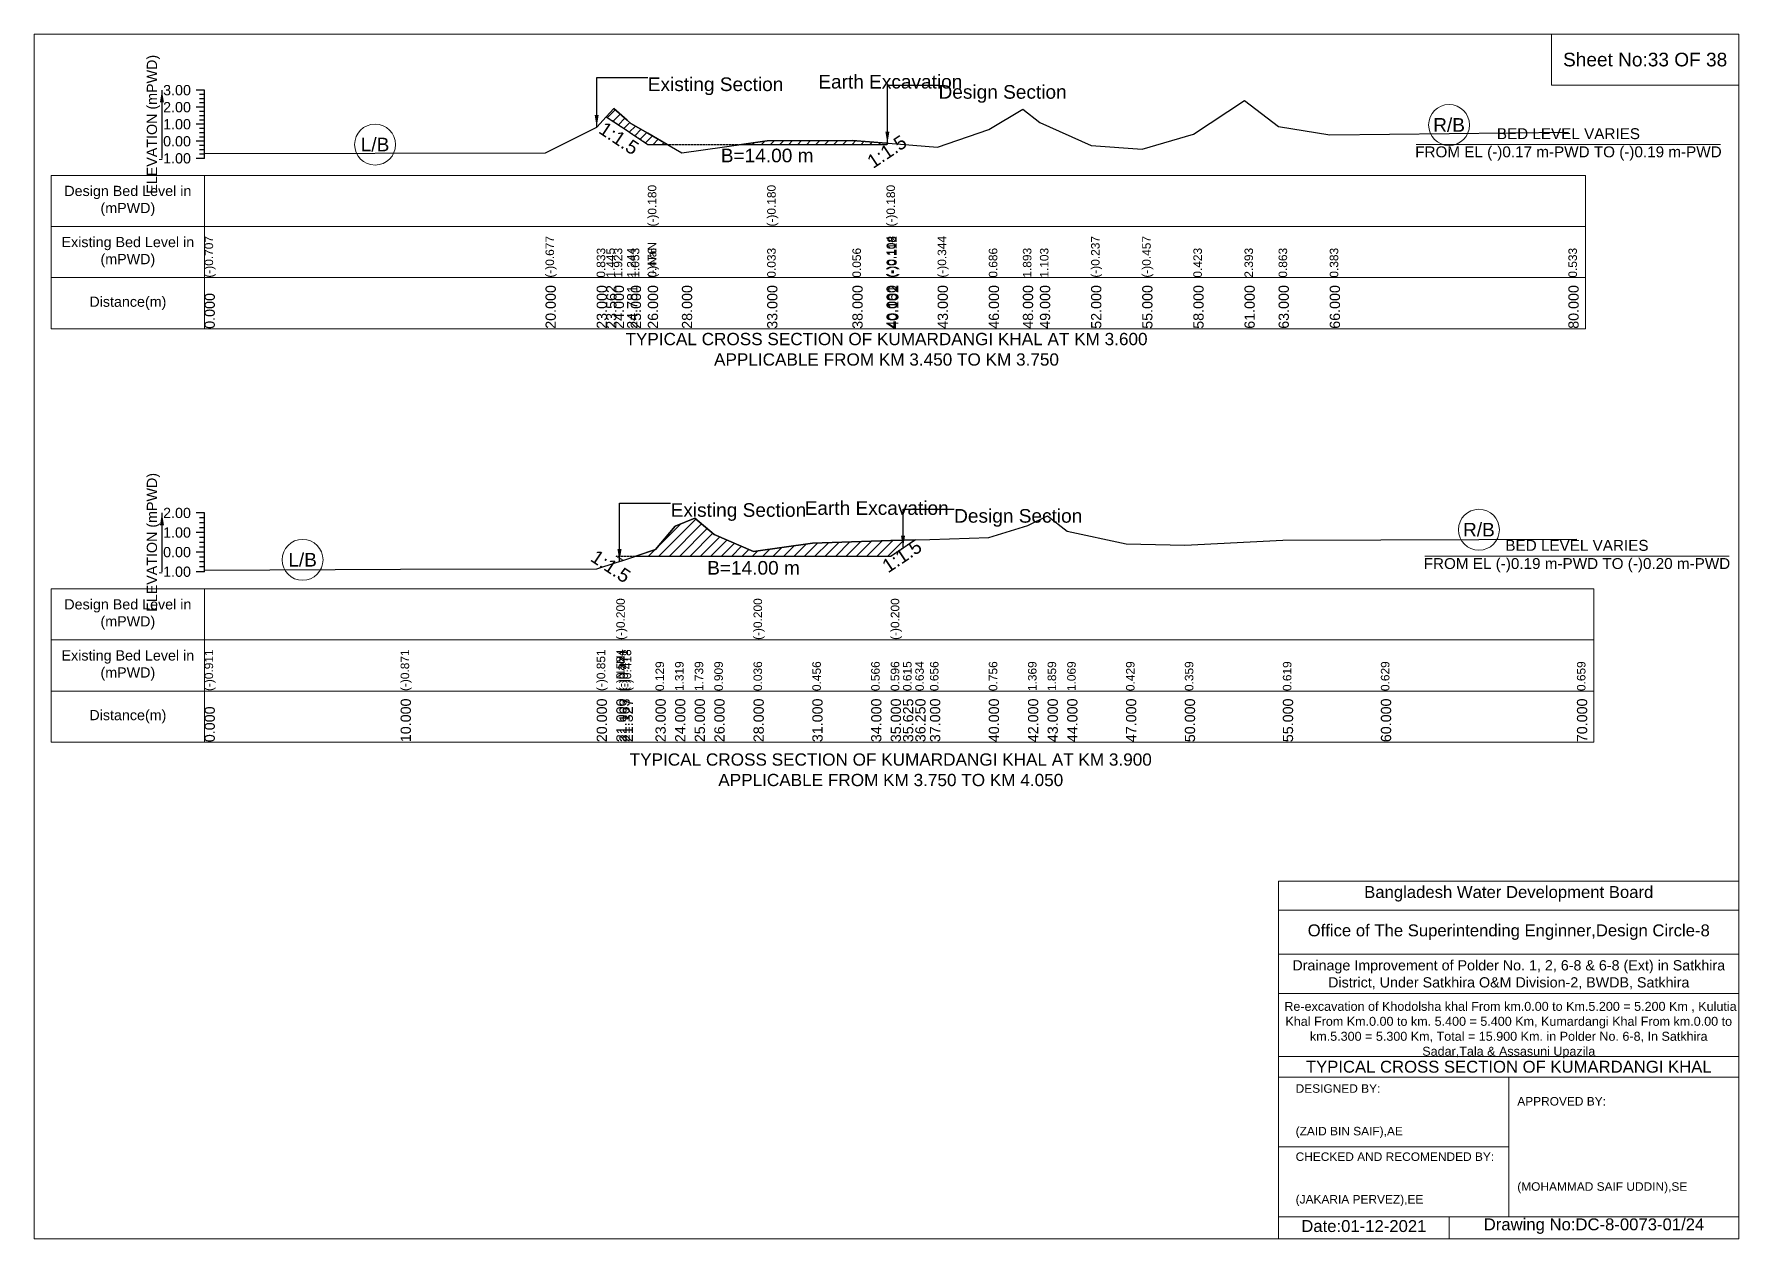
# Model space of a CAD drawing. Header units: inches. Extents: x 93000 to 476000, y -4242 to 0.
# Drawn here: x 420000 to 426000, y -4242 to 0 of the extents above; entities that cross this region are included whole.
import ezdxf

# ---------------------------------------------------------------- set-up
doc = ezdxf.new("R2010")
doc.units = ezdxf.units.IN
doc.header["$LTSCALE"] = 7
doc.header["$MEASUREMENT"] = 0
doc.linetypes.add('DASHED', pattern=[0.75, 0.5, -0.25])
for name, color, linetype, lineweight in [('Cross section Data Border', 7, 'Continuous', 9), ('Cross Section Labels', 7, 'Continuous', 9), ('Design_Bed_Level for Xsection', 7, 'DASHED', 25), ('Existing_Bed_Level for Xsection', 7, 'Continuous', 25), ('Long Section Labels', 7, 'Continuous', 9)]:
    doc.layers.add(name, color=color, linetype=linetype, lineweight=lineweight)
doc.styles.get("Standard").update_dxf_attribs({"font": 'arial.ttf'})
doc.dimstyles.get("Standard").update_dxf_attribs({"dimtxt": 0.18, "dimasz": 0.18, "dimexe": 0.18, "dimexo": 0.0625, "dimgap": 0.09, "dimtad": 0, "dimtih": 1, "dimtoh": 1, "dimdec": 4, "dimzin": 0, "dimdsep": 46, "dimtxsty": 'Standard', "dimcen": 0.09, "dimadec": 0, "dimazin": 0, "dimtfac": 1, "dimtdec": 4, "dimtofl": 0, "dimtmove": 0, "dimatfit": 3, "dimfxl": 1, "dimtolj": 1, "dimtzin": 0, "dimarcsym": 0})

msp = doc.modelspace()

# ---------------------------------------------------------------- hatches: boundary and pattern name
at = {"layer": 'Existing_Bed_Level for Xsection'}
h = msp.add_hatch(dxfattribs=at)
h.set_pattern_fill('ANSI31', color=256, scale=180, style=0)
h.paths.add_polyline_path([(422013.7, -290.9), (422040, -308.4), (422086.9, -339.6), (422100, -348.4), (422160, -388.4), (422228.3, -388.4), (422160, -349), (422100, -314.4), (422086.9, -303), (422040, -262.2)])
h = msp.add_hatch(dxfattribs=at)
h.set_pattern_fill('ANSI31', color=256, scale=180, style=0)
h.paths.add_polyline_path([(422490, -388.4), (422580, -388.4), (422880, -388.4), (423000, -388.4), (423003.1, -386.3), (423006.1, -384.3), (423003.1, -384.1), (423000, -383.8), (422880, -374.2), (422580, -375.6)])
h = msp.add_hatch(dxfattribs=at)
h.set_pattern_fill('ANSI31', color=256, scale=207, style=0)
h.paths.add_polyline_path([(422117.5, -1837.9), (422187, -1837.9), (422256, -1837.9), (422325, -1837.9), (422394, -1837.9), (422532, -1837.9), (422739, -1837.9), (422946, -1837.9), (423015, -1837.9), (423058.1, -1809.2), (423101.3, -1780.4), (423058.1, -1781.7), (423015, -1783), (422946, -1785.1), (422739, -1792.7), (422532, -1821.7), (422394, -1761.4), (422325, -1704.2), (422256, -1733.1), (422187, -1815.2)])

# ---------------------------------------------------------------- linework, layer by layer
at = {"layer": 'Cross section Data Border'}
for points in [[(420000, 0), (426000, 0), (426000, -4242), (420000, -4242)], [(425340, 0), (426000, 0), (426000, -180), (425340, -180)], [(420060, -497.6), (425460, -497.6), (425460, -1037.6), (420060, -1037.6)], [(420060, -1953.1), (425490, -1953.1), (425490, -2493.1), (420060, -2493.1)]]:
    msp.add_lwpolyline(points, close=True, dxfattribs=at)
for points in [[(420600, -497.6), (420600, -1037.6)], [(420060, -677.6), (425460, -677.6)], [(420060, -857.6), (425460, -857.6)], [(420600, -1953.1), (420600, -2493.1)], [(420060, -2133.1), (425490, -2133.1)], [(420060, -2313.1), (425490, -2313.1)], [(424380, -4242), (424380, -2982), (426000, -2982)], [(424380, -3084), (426000, -3084)], [(424380, -3240), (426000, -3240)], [(424380, -3378), (426000, -3378)], [(424380, -3600), (426000, -3600)], [(424380, -3672), (426000, -3672)], [(425190, -3672), (425190, -4164)], [(424380, -3918), (425190, -3918)], [(424380, -4164), (426000, -4164)], [(424980, -4164), (424980, -4242)]]:
    msp.add_lwpolyline(points, dxfattribs=at)
at = {"layer": 'Cross Section Labels'}
for points in [[(424864.2, -388.4), (425935.8, -388.4)], [(424894.2, -1837.9), (425965.8, -1837.9)]]:
    msp.add_lwpolyline(points, dxfattribs=at)
for centre in [(424980, -320.1), (421200, -389.1), (425085, -1745.2), (420945, -1851.1)]:
    msp.add_circle(centre, 72, dxfattribs=at)
at = {"layer": 'Design_Bed_Level for Xsection'}
for points in [[(422013.7, -290.9), (422086.9, -339.6), (422160, -388.4), (422580, -388.4), (423000, -388.4), (423003.1, -386.3), (423006.1, -384.3)], [(422071.5, -1853), (422060.3, -1845.5), (422049, -1837.9), (422532, -1837.9), (423015, -1837.9), (423058.1, -1809.2), (423101.3, -1780.4)]]:
    msp.add_lwpolyline(points, dxfattribs=at)
at = {"layer": 'Existing_Bed_Level for Xsection'}
for points in [[(420600, -197.6), (420570, -197.6)], [(420600, -212.6), (420582, -212.6)], [(420600, -227.6), (420582, -227.6)], [(420600, -437.6), (420600, -377.6), (420600, -317.6), (420600, -257.6), (420600, -197.6)], [(420600, -420), (421800, -418.2), (421980, -327.6), (422013.7, -290.9), (422040, -262.2), (422086.9, -303), (422100, -314.4), (422160, -349), (422160, -349), (422280, -418.2), (422580, -375.6), (422580, -375.6), (422880, -374.2), (423000, -383.8), (423000, -383.8), (423003.1, -384.1), (423006.1, -384.3), (423180, -398.2), (423360, -336.4), (423480, -264), (423540, -311.4), (423720, -391.8), (423900, -405), (424080, -352.2), (424260, -234), (424380, -325.8), (424560, -354.6), (425400, -345.6)], [(420600, -257.6), (420570, -257.6)], [(420600, -242.6), (420582, -242.6)], [(420600, -272.6), (420582, -272.6)], [(420600, -287.6), (420582, -287.6)], [(420600, -317.6), (420570, -317.6)], [(420600, -302.6), (420582, -302.6)], [(420600, -332.6), (420582, -332.6)], [(420600, -347.6), (420582, -347.6)], [(420600, -377.6), (420570, -377.6)], [(420600, -362.6), (420582, -362.6)], [(420600, -392.6), (420582, -392.6)], [(420600, -407.6), (420582, -407.6)], [(420600, -437.6), (420570, -437.6)], [(420600, -422.6), (420582, -422.6)], [(420600, -1686.1), (420570, -1686.1)], [(420600, -1703.4), (420582, -1703.4)], [(420600, -1720.6), (420582, -1720.6)], [(420600, -1737.9), (420582, -1737.9)], [(420600, -1893.1), (420600, -1824.1), (420600, -1755.1), (420600, -1686.1)], [(420600, -1887), (421290, -1884.2), (421980, -1882.9), (422049, -1860.3), (422049, -1860.3), (422060.3, -1856.6), (422071.5, -1853), (422187, -1815.2), (422256, -1733.1), (422325, -1704.2), (422394, -1761.4), (422532, -1821.7), (422532, -1821.7), (422739, -1792.7), (422946, -1785.1), (423015, -1783), (423015, -1783), (423058.1, -1781.7), (423101.3, -1780.4), (423153, -1778.9), (423360, -1772), (423498, -1729.7), (423567, -1695.9), (423636, -1750.4), (423843, -1794.5), (424050, -1799.4), (424395, -1781.4), (424740, -1780.7), (425430, -1778.7)], [(420600, -1755.1), (420570, -1755.1)], [(420600, -1772.4), (420582, -1772.4)], [(420600, -1789.6), (420582, -1789.6)], [(420600, -1824.1), (420570, -1824.1)], [(420600, -1806.9), (420582, -1806.9)], [(420600, -1841.4), (420582, -1841.4)], [(420600, -1858.6), (420582, -1858.6)], [(420600, -1893.1), (420570, -1893.1)], [(420600, -1875.9), (420582, -1875.9)]]:
    msp.add_lwpolyline(points, dxfattribs=at)
for points in [[(422013.7, -290.9), (422013.7, -290.9), (422040, -308.4), (422086.9, -339.6), (422100, -348.4), (422160, -388.4), (422160, -388.4), (422228.3, -388.4), (422160, -349), (422160, -349), (422100, -314.4), (422086.9, -303), (422040, -262.2), (422013.7, -290.9)], [(422490, -388.4), (422580, -388.4), (422580, -388.4), (422880, -388.4), (423000, -388.4), (423000, -388.4), (423003.1, -386.3), (423006.1, -384.3), (423003.1, -384.1), (423000, -383.8), (423000, -383.8), (422880, -374.2), (422580, -375.6), (422580, -375.6)], [(422117.5, -1837.9), (422187, -1837.9), (422256, -1837.9), (422325, -1837.9), (422394, -1837.9), (422532, -1837.9), (422532, -1837.9), (422739, -1837.9), (422946, -1837.9), (423015, -1837.9), (423015, -1837.9), (423058.1, -1809.2), (423101.3, -1780.4), (423058.1, -1781.7), (423015, -1783), (423015, -1783), (422946, -1785.1), (422739, -1792.7), (422532, -1821.7), (422532, -1821.7), (422394, -1761.4), (422325, -1704.2), (422256, -1733.1), (422187, -1815.2)]]:
    msp.add_lwpolyline(points, close=True, dxfattribs=at)

# ---------------------------------------------------------------- texts
at = {"layer": 'Cross section Data Border', "attachment_point": 5}
for s, insert, char_height in [('Sheet No:33 OF 38', (425670, -90), 48), ('Bangladesh Water Development Board', (425190, -3027), 42), ('Office of The Superintending Enginner,Design Circle-8', (425190, -3162), 42)]:
    msp.add_mtext(s, dxfattribs=dict(at, insert=insert, char_height=char_height))
at = {"layer": 'Cross section Data Border'}
for s, insert, char_height, width, attachment_point in [('Design Bed Level in (mPWD)', (420330, -587.6), 36, 480, 5), ('Existing Bed Level in (mPWD)', (420330, -767.6), 36, 480, 5), ('Distance(m)', (420330, -947.6), 36, 480, 5), ('Design Bed Level in (mPWD)', (420330, -2043.1), 36, 480, 5), ('Existing Bed Level in (mPWD)', (420330, -2223.1), 36, 480, 5), ('Distance(m)', (420330, -2403.1), 36, 480, 5), ('Drainage Improvement of Polder No. 1, 2, 6-8 & 6-8 (Ext) in Satkhira District, Under Satkhira O&M Division-2, BWDB, Satkhira', (425190, -3312), 36, 1680, 5), (' Re-excavation of Khodolsha khal From km.0.00 to Km.5.200 = 5.200 Km , Kulutia Khal From Km.0.00 to km. 5.400 = 5.400 Km, Kumardangi Khal From km.0.00 to km.5.300 = 5.300 Km, Total = 15.900 Km. in Polder No. 6-8, In Satkhira Sadar,Tala & Assasuni Upazila', (425190, -3507), 31.6143, 1620, 5), ('TYPICAL CROSS SECTION OF KUMARDANGI KHAL', (425190, -3636), 42, 1680, 5), ('DESIGNED BY:^J^J^J(ZAID BIN SAIF),AE', (424440, -3792), 30, 840, 4), ('APPROVED BY:^J^J^J^J^J^J(MOHAMMAD SAIF UDDIN),SE', (425220, -3912), 30, 840, 4), ('CHECKED AND RECOMENDED BY:^J^J^J(JAKARIA PERVEZ),EE', (424440, -4032), 30, 840, 4), ('Date:01-12-2021', (424680, -4197), 42, 840, 5), ('Drawing No:DC-8-0073-01/24', (425490, -4197), 42, 1320, 5)]:
    msp.add_mtext(s, dxfattribs=dict(at, insert=insert, char_height=char_height, width=width, attachment_point=attachment_point))
at = {"layer": 'Cross Section Labels'}
for s, insert, char_height, attachment_point in [('Existing Section', (422160, -152.6), 48, 1), ('Earth Excavation', (422760, -143.6), 48, 1), ('Design Section', (423183.1, -179.6), 48, 1), ('R/B', (424980, -320.1), 48, 5), ('BED LEVEL VARIES ^JFROM EL (-)0.17 m-PWD TO (-)0.19 m-PWD', (425400, -388.4), 38.4, 5), ('L/B', (421200, -389.1), 48, 5), ('B=14.00 m', (422580, -403.4), 48, 2), ('TYPICAL CROSS SECTION OF KUMARDANGI KHAL AT KM 3.600^JAPPLICABLE FROM KM 3.450 TO KM 3.750', (423000, -1110), 43.2, 5), ('Existing Section', (422240.3, -1651.6), 48, 1), ('Earth Excavation', (422712, -1644.7), 48, 1), ('Design Section', (423238.1, -1672.3), 48, 1), ('R/B', (425085, -1745.2), 48, 5), ('BED LEVEL VARIES ^JFROM EL (-)0.19 m-PWD TO (-)0.20 m-PWD', (425430, -1837.9), 38.4, 5), ('L/B', (420945, -1851.1), 48, 5), ('B=14.00 m', (422532, -1855.2), 48, 2), ('TYPICAL CROSS SECTION OF KUMARDANGI KHAL AT KM 3.900^JAPPLICABLE FROM KM 3.750 TO KM 4.050', (423015, -2590.5), 43.2, 5)]:
    msp.add_mtext(s, dxfattribs=dict(at, insert=insert, char_height=char_height, attachment_point=attachment_point))
at = {"layer": 'Cross Section Labels', "char_height": 48, "attachment_point": 2}
for insert, rotation in [((422071.9, -347.1), 326.30993), ((422988.1, -393.8), 33.69007), ((423040.9, -1817.8), 33.69007), ((422043, -1854.1), 326.30993)]:
    msp.add_mtext('1:1.5', dxfattribs=dict(at, insert=insert, rotation=rotation))
at = {"layer": 'Existing_Bed_Level for Xsection', "char_height": 36, "attachment_point": 5, "rotation": 90}
for insert in [(420420, -317.6), (420420, -1789.6)]:
    msp.add_mtext('ELEVATION (mPWD)', dxfattribs=dict(at, insert=insert))
at = {"layer": 'Existing_Bed_Level for Xsection', "char_height": 36, "attachment_point": 6}
for s, insert in [('3.00', (420552, -197.6)), ('2.00', (420552, -257.6)), ('1.00', (420552, -317.6)), ('0.00', (420552, -377.6)), ('-1.00', (420552, -437.6)), ('2.00', (420552, -1686.1)), ('1.00', (420552, -1755.1)), ('0.00', (420552, -1824.1)), ('-1.00', (420552, -1893.1))]:
    msp.add_mtext(s, dxfattribs=dict(at, insert=insert))
at = {"layer": 'Long Section Labels', "attachment_point": 1, "rotation": 90}
for s, insert, char_height in [('(-)0.180', (422160, -677.6), 30), ('(-)0.180', (422580, -677.6), 30), ('(-)0.180', (423000, -677.6), 30), ('(-)0.707', (420600, -857.6), 30), ('(-)0.677', (421800, -857.6), 30), ('(-)0.677', (421800, -857.6), 30), ('(-)0.104', (423000, -857.6), 30), ('(-)0.104', (423000, -857.6), 30), ('(-)0.108', (423003.1, -857.6), 30), ('(-)0.112', (423006.1, -857.6), 30), ('(-)0.344', (423180, -857.6), 30), ('(-)0.237', (423720, -857.6), 30), ('(-)0.457', (423900, -857.6), 30), ('0.833', (421980, -857.6), 30), ('1.445', (422013.7, -857.6), 30), ('1.923', (422040, -857.6), 30), ('1.244', (422086.9, -857.6), 30), ('1.053', (422100, -857.6), 30), ('(-)NaN', (422160, -857.6), 30), ('(-)NaN', (422160, -857.6), 30), ('(-)NaN', (422160, -857.6), 30), ('0.476', (422160, -857.6), 30), ('0.476', (422160, -857.6), 30), ('0.033', (422580, -857.6), 30), ('0.033', (422580, -857.6), 30), ('0.056', (422880, -857.6), 30), ('0.686', (423360, -857.6), 30), ('1.893', (423480, -857.6), 30), ('1.103', (423540, -857.6), 30), ('0.423', (424080, -857.6), 30), ('2.393', (424260, -857.6), 30), ('0.863', (424380, -857.6), 30), ('0.383', (424560, -857.6), 30), ('0.533', (425400, -857.6), 30), ('20.000', (421800, -1037.6), 36), ('23.000', (421980, -1037.6), 36), ('23.562', (422013.7, -1037.6), 36), ('24.000', (422040, -1037.6), 36), ('24.781', (422086.9, -1037.6), 36), ('25.000', (422100, -1037.6), 36), ('26.000', (422160, -1037.6), 36), ('26.000', (422160, -1037.6), 36), ('26.000', (422160, -1037.6), 36), ('28.000', (422280, -1037.6), 36), ('33.000', (422580, -1037.6), 36), ('33.000', (422580, -1037.6), 36), ('33.000', (422580, -1037.6), 36), ('38.000', (422880, -1037.6), 36), ('40.000', (423000, -1037.6), 36), ('40.000', (423000, -1037.6), 36), ('40.000', (423000, -1037.6), 36), ('40.051', (423003.1, -1037.6), 36), ('40.102', (423006.1, -1037.6), 36), ('43.000', (423180, -1037.6), 36), ('46.000', (423360, -1037.6), 36), ('48.000', (423480, -1037.6), 36), ('49.000', (423540, -1037.6), 36), ('52.000', (423720, -1037.6), 36), ('55.000', (423900, -1037.6), 36), ('58.000', (424080, -1037.6), 36), ('61.000', (424260, -1037.6), 36), ('63.000', (424380, -1037.6), 36), ('66.000', (424560, -1037.6), 36), ('80.000', (425400, -1037.6), 36), ('0.000', (420600, -1037.6), 36), ('(-)0.200', (422049, -2133.1), 30), ('(-)0.200', (422532, -2133.1), 30), ('(-)0.200', (423015, -2133.1), 30), ('(-)0.911', (420600, -2313.1), 30), ('(-)0.871', (421290, -2313.1), 30), ('(-)0.851', (421980, -2313.1), 30), ('(-)0.524', (422049, -2313.1), 30), ('(-)0.524', (422049, -2313.1), 30), ('(-)NaN', (422049, -2313.1), 30), ('(-)NaN', (422049, -2313.1), 30), ('(-)0.471', (422060.3, -2313.1), 30), ('(-)0.418', (422071.5, -2313.1), 30), ('0.129', (422187, -2313.1), 30), ('1.319', (422256, -2313.1), 30), ('1.739', (422325, -2313.1), 30), ('0.909', (422394, -2313.1), 30), ('0.036', (422532, -2313.1), 30), ('0.036', (422532, -2313.1), 30), ('0.456', (422739, -2313.1), 30), ('0.566', (422946, -2313.1), 30), ('0.596', (423015, -2313.1), 30), ('0.596', (423015, -2313.1), 30), ('0.596', (423015, -2313.1), 30), ('0.615', (423058.1, -2313.1), 30), ('0.634', (423101.3, -2313.1), 30), ('0.656', (423153, -2313.1), 30), ('0.756', (423360, -2313.1), 30), ('1.369', (423498, -2313.1), 30), ('1.859', (423567, -2313.1), 30), ('1.069', (423636, -2313.1), 30), ('0.429', (423843, -2313.1), 30), ('0.359', (424050, -2313.1), 30), ('0.619', (424395, -2313.1), 30), ('0.629', (424740, -2313.1), 30), ('0.659', (425430, -2313.1), 30), ('0.000', (420600, -2493.1), 36), ('10.000', (421290, -2493.1), 36), ('20.000', (421980, -2493.1), 36), ('21.000', (422049, -2493.1), 36), ('21.000', (422049, -2493.1), 36), ('21.000', (422049, -2493.1), 36), ('21.163', (422060.3, -2493.1), 36), ('21.327', (422071.5, -2493.1), 36), ('23.000', (422187, -2493.1), 36), ('24.000', (422256, -2493.1), 36), ('25.000', (422325, -2493.1), 36), ('26.000', (422394, -2493.1), 36), ('28.000', (422532, -2493.1), 36), ('28.000', (422532, -2493.1), 36), ('28.000', (422532, -2493.1), 36), ('31.000', (422739, -2493.1), 36), ('34.000', (422946, -2493.1), 36), ('35.000', (423015, -2493.1), 36), ('35.000', (423015, -2493.1), 36), ('35.000', (423015, -2493.1), 36), ('35.625', (423058.1, -2493.1), 36), ('36.250', (423101.3, -2493.1), 36), ('37.000', (423153, -2493.1), 36), ('40.000', (423360, -2493.1), 36), ('42.000', (423498, -2493.1), 36), ('43.000', (423567, -2493.1), 36), ('44.000', (423636, -2493.1), 36), ('47.000', (423843, -2493.1), 36), ('50.000', (424050, -2493.1), 36), ('55.000', (424395, -2493.1), 36), ('60.000', (424740, -2493.1), 36), ('70.000', (425430, -2493.1), 36)]:
    msp.add_mtext(s, dxfattribs=dict(at, insert=insert, char_height=char_height))

# ---------------------------------------------------------------- leaders
at = {"layer": 'Cross Section Labels', "annotation_type": 0, "has_hookline": 1, "hookline_direction": 0}
for points, text_width in [([(421980, -327.6), (421980, -152.6), (422159.9, -152.6)], 467.2), ([(423003.1, -386.3), (423003.1, -179.6), (423183, -179.6)], 441.2), ([(422060.3, -1856.6), (422060.3, -1651.6), (422240.2, -1651.6)], 467.2), ([(423058.1, -1809.2), (423058.1, -1672.3), (423238, -1672.3)], 441.2)]:
    msp.add_leader(points, dimstyle='Standard', override={"dimasz": 43.2}, dxfattribs=dict(at, text_width=text_width))
at = {"layer": 'Existing_Bed_Level for Xsection'}
for points in [[(420450, -197.6), (420450, -437.6)], [(420450, -1686.1), (420450, -1893.1)]]:
    msp.add_leader(points, dimstyle='Standard', override={"dimasz": 43.2}, dxfattribs=at)

doc.saveas('drawing.dxf')
